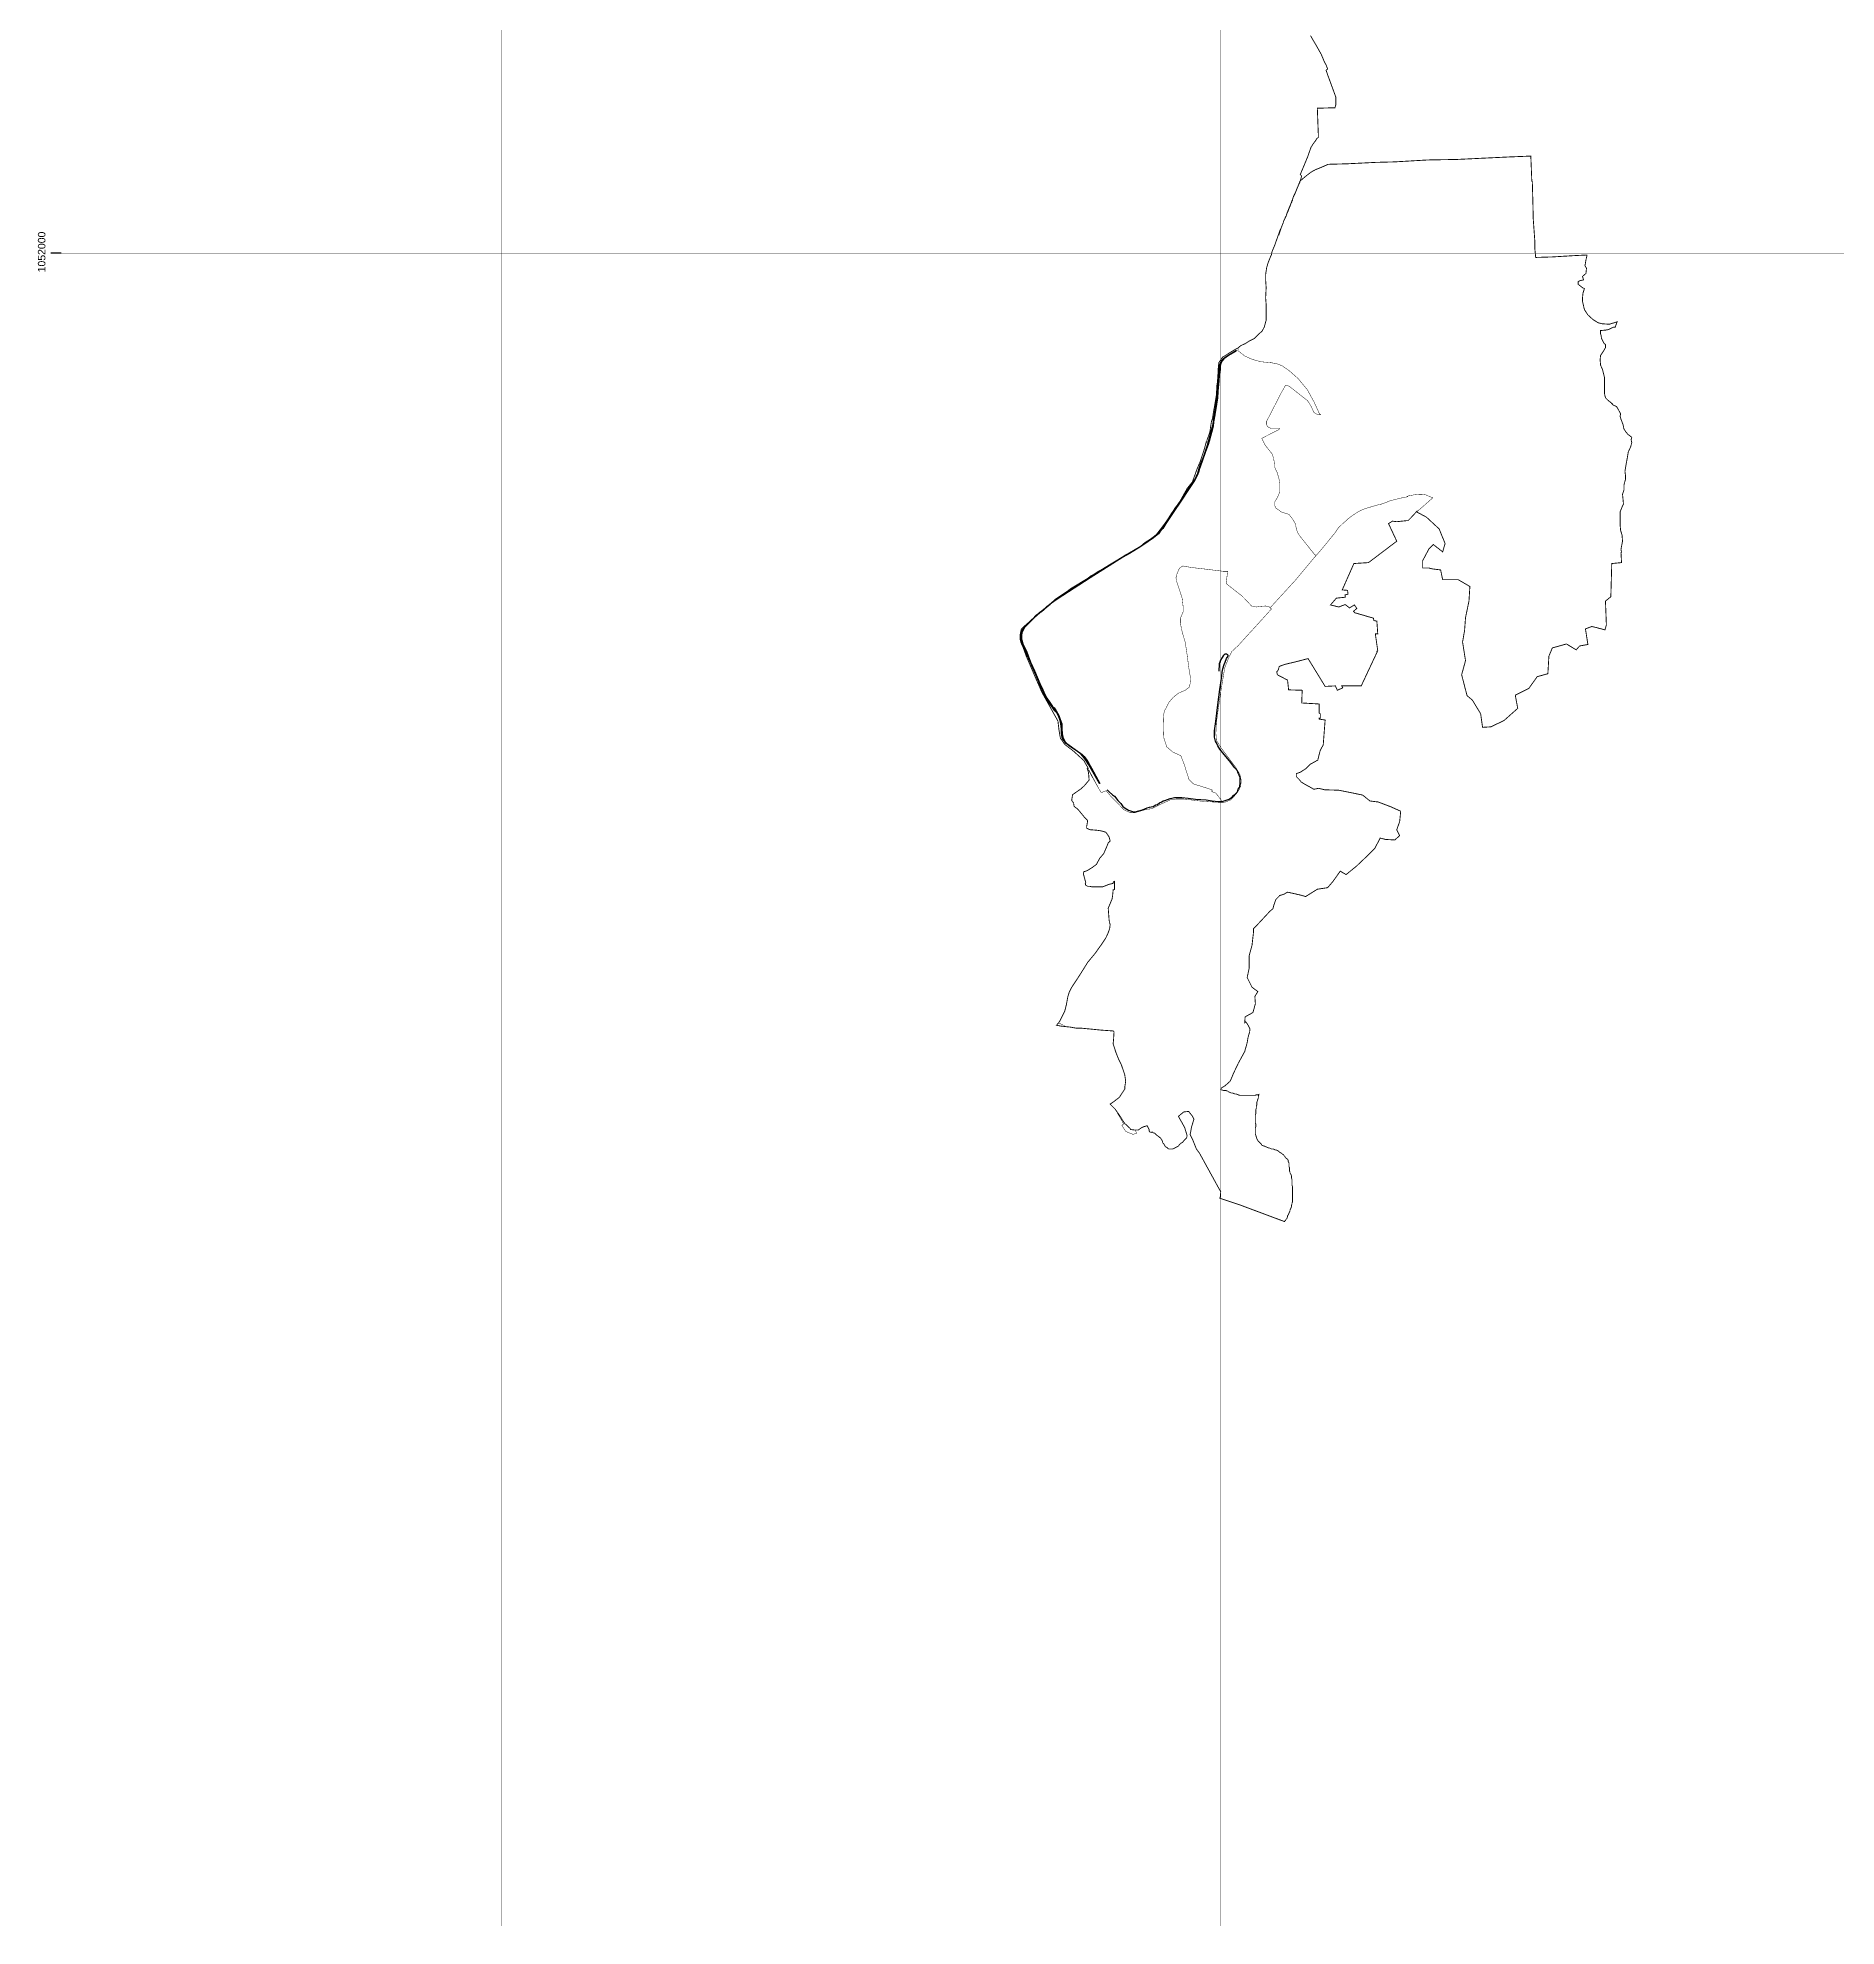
# Model space of a CAD drawing. Header units: millimetres. Extents: x -3588 to 75209, y -3737 to 38254.
# Drawn here: x 20478 to 25477, y 12020 to 17269 of the extents above; entities that cross this region are included whole.
import ezdxf

# ---------------------------------------------------------------- set-up
doc = ezdxf.new("R2010")
doc.units = ezdxf.units.MM
for name, color, linetype in [('H', 250, 'Continuous'), ('P', 253, 'Continuous'), ('T', 7, 'Continuous')]:
    doc.layers.add(name, color=color, linetype=linetype)

msp = doc.modelspace()

# ---------------------------------------------------------------- hatches: boundary and pattern name
at = {"layer": 'H', "linetype": 'Continuous'}
msp.add_hatch(color=256, dxfattribs=at).paths.add_polyline_path([(23267.651, 15673.095), (23263.698, 15670.278), (23248.734, 15656.723), (23232.651, 15642.047), (23223.049, 15632.445), (23220.232, 15628.492), (23214.871, 15618.906), (23213.446, 15614.953), (23212.326, 15608.167), (23212.326, 15603.942), (23212.326, 15598.581), (23213.446, 15594.628), (23216.279, 15583.618), (23227.001, 15560.748), (23238.012, 15533.654), (23248.734, 15509.088), (23263.698, 15473.8), (23271.892, 15456.308), (23278.661, 15441.345), (23282.614, 15433.151), (23289.384, 15423.837), (23298.986, 15410.298), (23302.939, 15406.057), (23308.3, 15398.151), (23316.494, 15384.596), (23319.311, 15376.418), (23321.855, 15369.648), (23324.672, 15361.454), (23324.672, 15349.323), (23326.08, 15334.36), (23327.505, 15324.758), (23330.033, 15317.988), (23334.274, 15311.203), (23338.227, 15307.25), (23368.154, 15285.517), (23381.693, 15276.202), (23387.055, 15270.553), (23393.84, 15261.239), (23399.201, 15251.637), (23407.379, 15238.098), (23430.249, 15196.04), (23429.128, 15196.04), (23399.201, 15247.7), (23391.007, 15261.239), (23382.83, 15271.961), (23376.044, 15278.747), (23362.505, 15288.349), (23348.95, 15297.663), (23336.819, 15307.25), (23332.866, 15311.203), (23328.625, 15316.852), (23326.08, 15323.621), (23324.672, 15330.407), (23323.264, 15337.177), (23323.264, 15346.491), (23321.855, 15362.863), (23319.311, 15373.585), (23316.494, 15381.779), (23311.133, 15391.381), (23305.756, 15398.151), (23297.578, 15408.873), (23290.808, 15417.067), (23287.976, 15422.428), (23285.431, 15426.381), (23281.206, 15432.031), (23277.253, 15438.8), (23273.3, 15449.523), (23263.698, 15471.272), (23252.975, 15495.533), (23241.965, 15521.235), (23238.012, 15532.246), (23228.41, 15552.571), (23219.096, 15572.895), (23216.279, 15582.209), (23212.326, 15591.796), (23210.918, 15598.581), (23210.918, 15603.942), (23210.918, 15609.304), (23212.326, 15617.482), (23216.279, 15625.676), (23219.096, 15629.628), (23223.049, 15635.278), (23239.42, 15649.953), (23247.326, 15656.723), (23263.698, 15671.686), (23265.106, 15673.095), (23292.217, 15694.844), (23307.18, 15708.383), (23315.07, 15713.744), (23339.636, 15730.116), (23348.95, 15736.901), (23397.793, 15766.54), (23404.563, 15771.901), (23424.887, 15782.912), (23439.851, 15793.634), (23496.872, 15827.514), (23544.291, 15856.017), (23556.438, 15865.619), (23571.401, 15874.933), (23590.302, 15889.897), (23603.857, 15904.86), (23613.171, 15919.824), (23630.951, 15946.918), (23660.59, 15990.112), (23674.145, 16010.437), (23693.35, 16038.939), (23698.711, 16049.678), (23701.239, 16055.311), (23704.072, 16064.625), (23709.433, 16081.013), (23719.036, 16105.275), (23729.758, 16136.61), (23735.119, 16156.935), (23739.36, 16171.626), (23744.722, 16194.768), (23746.13, 16204.37), (23747.538, 16213.684), (23748.674, 16221.862), (23750.083, 16228.647), (23754.324, 16257.15), (23755.444, 16272.113), (23758.277, 16291.03), (23759.685, 16300.344), (23761.093, 16322.077), (23762.214, 16343.81), (23762.214, 16353.412), (23763.638, 16361.318), (23766.455, 16366.967), (23770.407, 16373.737), (23775.769, 16379.098), (23805.696, 16398.015), (23808.512, 16399.423), (23809.649, 16399.423), (23808.512, 16398.015), (23807.104, 16396.606), (23788.188, 16385.884), (23774.648, 16376.282), (23768.999, 16369.496), (23766.455, 16362.727), (23765.046, 16360.182), (23763.638, 16352.004), (23763.638, 16347.763), (23762.214, 16331.679), (23761.093, 16313.899), (23759.685, 16296.391), (23758.277, 16285.669), (23756.852, 16267.873), (23752.899, 16238.234), (23750.083, 16221.862), (23750.083, 16220.454), (23746.13, 16201.537), (23744.722, 16189.406), (23740.769, 16171.626), (23733.999, 16147.349), (23731.166, 16137.746), (23722.988, 16116.285), (23714.795, 16091.736), (23706.889, 16068.866), (23704.072, 16060.688), (23702.664, 16056.447), (23700.119, 16049.678), (23693.35, 16037.531), (23671.601, 16005.076), (23660.59, 15988.704), (23630.951, 15944.101), (23613.171, 15918.415), (23607.81, 15908.813), (23605.265, 15904.86), (23597.087, 15895.258), (23592.846, 15889.897), (23579.291, 15879.174), (23572.522, 15873.525), (23564.616, 15868.164), (23544.291, 15854.609), (23512.956, 15835.692), (23494.055, 15824.97), (23438.442, 15789.682), (23403.154, 15767.949), (23311.133, 15708.383), (23296.169, 15697.372), (23290.808, 15693.419), (23267.651, 15673.095), (23267.651, 15673.095)])

# ---------------------------------------------------------------- linework, layer by layer
at = {"layer": 'P'}
for points, const_width in [([(21766.167, 12020.295), (21766.167, 21346.523)], 1.2), ([(23766.167, 12020.295), (23766.167, 21346.523)], 1.2), ([(24015.712, 17274.794), (24025.027, 17258.422), (24029.268, 17251.653), (24045.351, 17223.134), (24054.954, 17200.281), (24058.906, 17193.495), (24063.147, 17182.485), (24058.906, 17178.548), (24063.147, 17166.401), (24086.001, 17104.018), (24086.001, 17082.285), (24083.472, 17074.38), (24034.629, 17072.971), (24037.445, 16998.442), (24037.445, 16991.672), (24033.22, 16988.84), (24029.268, 16982.07), (24023.906, 16975.301), (24017.121, 16964.562), (24007.535, 16937.468), (23987.21, 16888.625), (23991.163, 16884.672), (23987.21, 16871.132), (23985.785, 16869.724), (23985.785, 16868.3), (23981.849, 16858.714), (23980.424, 16854.761), (23979.016, 16851.928), (23973.655, 16838.389), (23969.414, 16830.483), (23966.885, 16823.697), (23965.461, 16818.064), (23964.052, 16815.52), (23961.524, 16808.75), (23958.691, 16800.556), (23955.875, 16793.787), (23953.33, 16787.001), (23950.513, 16781.64), (23947.969, 16773.462), (23946.56, 16772.053), (23945.136, 16768.101), (23941.199, 16759.907), (23939.775, 16754.545), (23934.414, 16740.99), (23931.597, 16735.629), (23926.236, 16720.666), (23916.633, 16693.571), (23908.44, 16673.247), (23907.319, 16666.477), (23903.078, 16656.875), (23897.717, 16643.32), (23893.764, 16629.78), (23890.947, 16610.864), (23890.947, 16595.901), (23892.356, 16574.168), (23890.947, 16545.937), (23892.356, 16528.157), (23892.356, 16499.638), (23892.356, 16483.555), (23886.995, 16464.638), (23881.345, 16453.628), (23870.623, 16444.313), (23859.9, 16433.303), (23846.345, 16426.533), (23833.926, 16418.339), (23832.79, 16418.339), (23821.779, 16412.978), (23813.602, 16406.209), (23805.696, 16402.256), (23792.141, 16394.062), (23779.722, 16385.884), (23771.816, 16381.931), (23766.167, 16373.737), (23760.805, 16365.559), (23759.397, 16353.412), (23758.277, 16331.679), (23756.852, 16311.355), (23755.444, 16303.161), (23754.036, 16276.066), (23751.491, 16259.983), (23745.842, 16227.511), (23743.313, 16211.139), (23740.481, 16202.961), (23737.952, 16187.998), (23736.528, 16175.851), (23733.711, 16166.537), (23728.35, 16151.574), (23726.941, 16144.804), (23725.517, 16144.804), (23724.397, 16139.443), (23720.156, 16124.479), (23714.795, 16108.107), (23709.433, 16092.008), (23699.831, 16068.866), (23693.062, 16049.95), (23687.7, 16034.986), (23672.737, 16016.086), (23653.82, 15982.206), (23641.69, 15963.29), (23640.265, 15964.426), (23633.496, 15952.279), (23622.773, 15936.196), (23610.354, 15918.415), (23598.208, 15902.316), (23587.485, 15888.761), (23568.569, 15870.98), (23544.019, 15856.017), (23522.27, 15842.478), (23499.417, 15830.331), (23489.814, 15823.561), (23438.442, 15792.514), (23423.479, 15784.32), (23401.746, 15769.357), (23385.646, 15758.634), (23342.18, 15730.116), (23327.217, 15720.53), (23315.07, 15712.624), (23300.122, 15701.613), (23284.023, 15689.466), (23269.059, 15674.519), (23243.373, 15654.194)], 2.417), ([(23208.085, 15606.759), (23209.509, 15614.953), (23212.038, 15625.676), (23218.824, 15632.445), (23228.41, 15639.231), (23243.373, 15654.194), (23254.096, 15665.189), (23269.059, 15674.519), (23284.023, 15689.466), (23300.122, 15701.613), (23315.07, 15712.624), (23327.217, 15720.53), (23342.18, 15730.116), (23385.646, 15758.634), (23401.746, 15769.357), (23423.479, 15784.32), (23438.442, 15792.514), (23489.814, 15823.561), (23499.417, 15830.331), (23522.27, 15842.478), (23544.019, 15856.017), (23568.569, 15870.98), (23587.485, 15888.761), (23598.208, 15902.316), (23610.354, 15918.415), (23622.773, 15936.196), (23633.496, 15952.279), (23640.265, 15964.426), (23641.69, 15963.29), (23653.82, 15982.206), (23672.737, 16016.086), (23687.7, 16034.986), (23693.062, 16049.95), (23699.831, 16068.866), (23709.433, 16092.008), (23714.795, 16108.107), (23720.156, 16124.479), (23724.397, 16139.443), (23725.517, 16144.804), (23726.941, 16144.804), (23728.35, 16151.574), (23733.711, 16166.537), (23736.528, 16175.851), (23737.952, 16187.998), (23740.481, 16202.961), (23743.313, 16211.139), (23745.842, 16227.511), (23751.491, 16259.983), (23754.036, 16276.066), (23755.444, 16303.161), (23756.852, 16311.355), (23758.277, 16331.679), (23759.397, 16353.412), (23760.805, 16365.559), (23766.167, 16373.737), (23771.816, 16381.931), (23779.722, 16385.884), (23792.141, 16394.062), (23805.696, 16402.256), (23813.602, 16406.209), (23821.779, 16412.978), (23832.79, 16418.339), (23833.926, 16418.339), (23846.345, 16426.533), (23859.9, 16433.303), (23870.623, 16444.313), (23881.345, 16453.628), (23886.995, 16464.638), (23892.356, 16483.555), (23892.356, 16499.638), (23892.356, 16528.157), (23890.947, 16545.937), (23892.356, 16574.168), (23890.947, 16595.901), (23890.947, 16610.864), (23893.764, 16629.78), (23897.717, 16643.32), (23903.078, 16656.875), (23907.319, 16666.477), (23908.44, 16673.247), (23916.633, 16693.571), (23926.236, 16720.666), (23927.644, 16720.666), (23930.189, 16728.859), (23934.414, 16740.99), (23939.775, 16754.545), (23941.199, 16759.907), (23945.136, 16768.101), (23947.969, 16773.462), (23950.513, 16781.64), (23955.875, 16795.195), (23961.524, 16808.75), (23964.052, 16812.703), (23964.052, 16815.52), (23965.461, 16816.928), (23965.461, 16818.064), (23966.885, 16823.697), (23972.246, 16834.436), (23973.655, 16838.389), (23976.199, 16845.158), (23979.016, 16851.928), (23980.424, 16854.761), (23981.849, 16858.714), (23985.785, 16866.891), (23985.785, 16868.3), (23985.785, 16869.724), (23987.21, 16871.132), (24003.294, 16884.672), (24017.121, 16895.41), (24029.268, 16902.18), (24049.592, 16910.374), (24064.556, 16917.143), (24117.336, 16918.551), (24197.227, 16922.504), (24250.007, 16923.913), (24342.316, 16929.274), (24344.861, 16929.274), (24423.615, 16930.698), (24564.48, 16937.468), (24627.998, 16940.012), (24630.815, 16869.724), (24632.239, 16869.724), (24632.239, 16866.891), (24633.648, 16815.52), (24634.768, 16765.268), (24639.009, 16705.702), (24639.009, 16683.969), (24641.554, 16658.283), (24687.836, 16659.691), (24754.188, 16663.644), (24783.827, 16665.053), (24783.827, 16662.236), (24781.282, 16651.514), (24778.449, 16635.142), (24782.69, 16628.356), (24781.282, 16613.681), (24771.68, 16605.503), (24774.512, 16595.901), (24763.502, 16593.356), (24759.549, 16590.539), (24759.549, 16583.754), (24771.68, 16574.168), (24777.041, 16571.623), (24773.088, 16559.476), (24771.68, 16545.937), (24771.68, 16536.335), (24777.041, 16513.193), (24786.643, 16498.502), (24801.607, 16484.963), (24815.162, 16476.769), (24825.884, 16473.952), (24846.209, 16472.544), (24867.942, 16479.314), (24862.581, 16464.638), (24858.34, 16464.638), (24843.664, 16457.853), (24836.895, 16456.444), (24821.931, 16455.036), (24821.931, 16451.083), (24821.931, 16445.434), (24823.34, 16441.481), (24824.476, 16433.303), (24831.246, 16419.748), (24835.487, 16415.795), (24835.487, 16407.617), (24830.109, 16398.015), (24821.931, 16385.884), (24820.523, 16373.737), (24821.931, 16358.774), (24827.293, 16346.643), (24832.654, 16324.91), (24832.654, 16303.161), (24832.654, 16280.307), (24835.487, 16268.161), (24842.256, 16261.391), (24854.387, 16251.789), (24852.979, 16251.789), (24857.22, 16247.836), (24866.534, 16243.611), (24871.895, 16234.281), (24877.544, 16223.286), (24876.136, 16216.501), (24878.665, 16208.323), (24884.314, 16193.631), (24886.859, 16181.212), (24892.22, 16173.307), (24897.869, 16166.537), (24908.592, 16158.359), (24907.183, 16152.982), (24907.183, 16150.165), (24908.592, 16143.396), (24905.775, 16132.657), (24898.989, 16117.71), (24896.461, 16102.746), (24892.22, 16079.589), (24889.675, 16063.505), (24891.083, 16052.495), (24891.083, 16041.772), (24886.859, 16025.4), (24886.859, 16011.845), (24882.906, 15999.714), (24884.314, 15986.159), (24885.45, 15972.604), (24881.497, 15964.426), (24876.136, 15950.871), (24876.136, 15936.196), (24876.136, 15915.871), (24877.544, 15899.499), (24881.497, 15887.352), (24882.906, 15869.572), (24880.073, 15854.897), (24878.665, 15846.703), (24880.073, 15838.525), (24878.665, 15838.525), (24880.073, 15810.006), (24852.979, 15807.462), (24850.434, 15715.168), (24835.487, 15703.021), (24838.015, 15636.686), (24834.062, 15623.131), (24808.376, 15629.916), (24797.366, 15632.445), (24779.874, 15625.676), (24786.643, 15582.481), (24763.502, 15578.257), (24754.188, 15567.518), (24727.077, 15583.89), (24687.836, 15572.895), (24678.25, 15550.026), (24675.417, 15501.183), (24645.779, 15493.005), (24622.637, 15460.533), (24584.804, 15441.617), (24591.59, 15404.92), (24553.469, 15371.056), (24517.061, 15353.548), (24493.903, 15352.14), (24488.542, 15389.973), (24465.401, 15428.078), (24450.725, 15440.208), (24435.762, 15498.366), (24446.484, 15537.607), (24438.306, 15589.267), (24443.94, 15621.723), (24446.484, 15657.011), (24456.087, 15703.021), (24458.631, 15743.671), (24426.16, 15762.587), (24382.966, 15762.587), (24377.332, 15789.682), (24354.463, 15792.514), (24344.861, 15795.043), (24327.369, 15795.043), (24327.369, 15815.368), (24344.861, 15848.111), (24357.008, 15860.258), (24382.966, 15839.933), (24389.751, 15862.803), (24373.379, 15903.452), (24338.091, 15936.196), (24310.981, 15950.871), (24310.981, 15952.279), (24293.489, 15933.363), (24286.719, 15926.593), (24282.478, 15926.593), (24255.384, 15923.777), (24243.237, 15925.185), (24232.515, 15918.415), (24255.384, 15869.572), (24176.902, 15810.006), (24136.252, 15807.462), (24103.797, 15734.069), (24118.744, 15732.948), (24119.881, 15721.938), (24111.975, 15720.53), (24111.975, 15713.744), (24087.409, 15711.215), (24071.325, 15692.299), (24094.195, 15686.65), (24111.975, 15693.419), (24124.122, 15684.105), (24137.661, 15692.299), (24144.446, 15682.697), (24134.844, 15674.519), (24139.069, 15670.566), (24190.457, 15655.602), (24191.865, 15648.817), (24200.043, 15647.409), (24202.588, 15612.12), (24195.818, 15612.12), (24202.588, 15564.701), (24200.043, 15563.565), (24201.179, 15562.157), (24156.577, 15467.319), (24121.289, 15467.319), (24102.373, 15467.319), (24105.205, 15461.942), (24090.242, 15455.172), (24084.88, 15467.319), (24056.362, 15465.894), (24008.943, 15543.24), (23972.246, 15533.654), (23954.738, 15529.701), (23943.728, 15526.869), (23928.764, 15521.507), (23926.236, 15511.921), (23921.995, 15506.544), (23923.403, 15498.366), (23951.922, 15483.403), (23954.738, 15456.308), (23992.571, 15455.172), (23991.163, 15419.884), (24039.99, 15417.067), (24039.99, 15391.381), (24042.823, 15389.973), (24042.823, 15377.826), (24039.99, 15377.826), (24039.99, 15375.009), (24056.362, 15372.465), (24051.001, 15303.297), (24042.823, 15288.349), (24038.582, 15272.25), (24036.037, 15261.239), (24023.906, 15254.469), (24014.304, 15249.108), (24002.173, 15236.961), (23987.21, 15227.375), (23976.199, 15223.422), (23976.199, 15215.228), (23984.377, 15207.05), (23989.738, 15200.265), (24000.749, 15193.495), (24015.712, 15185.301), (24025.027, 15179.94), (24038.582, 15182.773), (24054.954, 15178.532), (24094.195, 15177.396), (24128.058, 15170.626), (24160.53, 15163.856), (24180.855, 15147.485), (24203.996, 15144.652), (24239.284, 15131.113), (24266.395, 15118.966), (24263.562, 15090.463), (24255.384, 15067.594), (24263.562, 15051.222), (24250.007, 15039.075), (24224.321, 15040.5), (24209.357, 15044.453), (24194.41, 15015.934), (24170.132, 14991.656), (24143.022, 14965.97), (24114.519, 14942.829), (24098.42, 14952.415), (24078.095, 14923.913), (24063.147, 14906.405), (24034.629, 14902.18), (24002.173, 14881.855), (23987.21, 14886.08), (23951.922, 14893.986), (23942.319, 14888.625), (23938.366, 14887.216), (23930.189, 14884.672), (23919.45, 14873.661), (23914.089, 14858.986), (23911.272, 14847.975), (23903.078, 14841.206), (23869.214, 14804.781), (23857.068, 14792.362), (23857.068, 14781.64), (23853.115, 14746.352), (23844.937, 14716.713), (23844.937, 14681.424), (23839.576, 14656.859), (23853.115, 14629.764), (23869.214, 14617.634), (23861.021, 14604.079), (23862.429, 14583.754), (23855.659, 14559.476), (23833.926, 14547.329), (23832.79, 14530.958), (23835.335, 14533.79), (23839.576, 14528.429), (23843.512, 14521.643), (23847.465, 14513.465), (23846.345, 14505.272), (23842.104, 14490.308), (23840.696, 14482.13), (23839.576, 14475.361), (23832.79, 14451.083), (23823.188, 14433.575), (23815.01, 14418.611), (23801.455, 14390.109), (23794.685, 14373.737), (23792.141, 14368.36), (23778.601, 14356.229), (23767.591, 14349.459), (23766.167, 14346.627), (23766.167, 14345.507), (23767.591, 14344.082), (23770.407, 14344.082), (23774.36, 14342.674), (23777.177, 14342.674), (23781.13, 14342.674), (23783.963, 14341.266), (23785.371, 14341.266), (23787.916, 14338.721), (23792.141, 14337.313), (23794.685, 14335.904), (23798.926, 14335.904), (23801.455, 14334.496), (23805.696, 14333.088), (23808.24, 14333.088), (23812.465, 14331.951), (23815.01, 14330.543), (23819.251, 14329.135), (23821.779, 14329.135), (23824.612, 14329.135), (23827.141, 14329.135), (23831.382, 14329.135), (23835.335, 14329.135), (23838.151, 14329.135), (23842.104, 14329.135), (23843.512, 14329.135), (23846.345, 14329.135), (23850.298, 14329.135), (23853.115, 14329.135), (23857.068, 14329.135), (23859.9, 14329.135), (23862.429, 14329.135), (23863.837, 14330.543), (23866.67, 14330.543), (23869.214, 14330.543), (23872.031, 14331.951), (23872.031, 14330.543), (23870.623, 14326.302), (23870.623, 14322.349), (23869.214, 14318.396), (23867.79, 14314.171), (23866.67, 14310.218), (23866.67, 14307.386), (23866.67, 14303.433), (23865.261, 14299.208), (23865.261, 14293.847), (23863.837, 14289.894), (23863.837, 14287.061), (23863.837, 14284.532), (23863.837, 14278.883), (23862.429, 14274.93), (23862.429, 14272.113), (23862.429, 14269.569), (23862.429, 14262.783), (23862.429, 14259.967), (23862.429, 14256.014), (23862.429, 14254.605), (23862.429, 14251.789), (23863.837, 14249.244), (23863.837, 14245.003), (23863.837, 14242.459), (23862.429, 14238.234), (23862.429, 14235.689), (23862.429, 14232.872), (23862.429, 14230.328), (23862.429, 14226.087), (23862.429, 14224.678), (23862.429, 14220.726), (23863.837, 14217.909), (23865.261, 14212.548), (23866.67, 14208.595), (23867.79, 14205.762), (23870.623, 14201.809), (23877.392, 14195.04), (23878.801, 14193.631), (23880.225, 14190.815), (23882.754, 14189.678), (23885.586, 14188.27), (23888.115, 14188.27), (23889.539, 14186.862), (23893.764, 14185.437), (23896.309, 14184.029), (23899.125, 14182.909), (23901.67, 14182.909), (23904.487, 14181.484), (23907.319, 14180.076), (23909.864, 14180.076), (23912.681, 14180.076), (23915.225, 14178.668), (23918.042, 14177.259), (23920.874, 14177.259), (23923.403, 14176.123), (23927.644, 14173.307), (23930.189, 14170.49), (23933.005, 14169.354), (23935.55, 14167.945), (23936.958, 14166.537), (23938.366, 14165.113), (23941.199, 14163.704), (23942.319, 14161.16), (23945.136, 14158.343), (23946.56, 14155.799), (23951.922, 14151.574), (23953.33, 14149.029), (23953.33, 14146.212), (23954.738, 14143.38), (23955.875, 14140.835), (23955.875, 14136.61), (23955.875, 14134.065), (23955.875, 14131.249), (23957.283, 14128.704), (23957.283, 14125.888), (23957.283, 14123.055), (23957.283, 14121.935), (23957.283, 14119.102), (23958.691, 14116.285), (23958.691, 14113.741), (23960.1, 14110.924), (23961.524, 14108.38), (23962.644, 14105.563), (23962.644, 14102.73), (23962.644, 14100.186), (23964.052, 14095.961), (23964.052, 14092.008), (23964.052, 14088.055), (23964.052, 14083.814), (23964.052, 14079.861), (23965.461, 14075.636), (23965.461, 14073.091), (23965.461, 14070.275), (23965.461, 14067.73), (23965.461, 14064.913), (23965.461, 14060.961), (23965.461, 14056.72), (23965.461, 14054.175), (23965.461, 14051.358), (23965.461, 14049.95), (23965.461, 14047.405), (23965.461, 14044.589), (23965.461, 14041.756), (23965.461, 14039.211), (23965.461, 14033.85), (23965.461, 14032.442), (23964.052, 14029.625), (23964.052, 14027.081), (23962.644, 14022.84), (23962.644, 14020.311), (23961.524, 14016.07), (23960.1, 14013.525), (23958.691, 14010.709), (23958.691, 14007.892), (23957.283, 14005.348), (23955.875, 14002.515), (23954.738, 13998.562), (23951.922, 13994.337), (23951.922, 13993.201), (23950.513, 13987.567), (23947.969, 13985.023), (23946.56, 13982.19), (23943.728, 13979.662), (23943.728, 13978.237), (23820.371, 14024.264), (23763.638, 14043.164), (23765.046, 14048.542), (23766.167, 14060.961), (23706.617, 14169.354), (23698.423, 14180.076), (23697.303, 14182.909), (23687.7, 14207.186), (23680.915, 14220.726), (23682.339, 14226.087), (23684.868, 14241.05), (23691.653, 14262.783), (23687.7, 14270.977), (23676.978, 14284.532), (23663.423, 14283.108), (23648.459, 14270.977), (23665.967, 14239.642), (23672.737, 14216.773), (23671.329, 14211.139), (23668.784, 14208.595), (23664.543, 14204.354), (23660.59, 14198.993), (23653.82, 14195.04), (23648.459, 14188.27), (23640.265, 14184.029), (23636.328, 14181.484), (23632.087, 14180.076), (23628.134, 14180.076), (23621.365, 14180.076), (23617.124, 14184.029), (23611.763, 14186.862), (23609.218, 14192.223), (23604.993, 14197.584), (23603.569, 14203.234), (23601.04, 14207.186), (23598.208, 14211.139), (23595.679, 14212.548), (23592.846, 14215.364), (23588.893, 14217.909), (23584.668, 14222.134), (23582.124, 14224.678), (23579.291, 14224.678), (23575.354, 14227.511), (23572.522, 14226.087), (23569.705, 14227.511), (23568.569, 14227.511), (23567.16, 14230.328), (23567.16, 14234.281), (23561.799, 14245.003), (23549.38, 14241.05), (23542.595, 14237.097), (23537.233, 14232.872), (23531.872, 14232.872), (23526.511, 14232.872), (23515.5, 14234.281), (23514.38, 14237.097), (23508.731, 14242.459), (23503.37, 14247.836), (23499.417, 14250.653), (23497.992, 14253.197), (23494.055, 14258.558), (23488.406, 14268.161), (23483.045, 14276.338), (23479.092, 14281.7), (23472.306, 14291.302), (23466.945, 14296.663), (23458.767, 14304.857), (23466.945, 14310.218), (23473.731, 14315.58), (23484.453, 14323.757), (23494.055, 14338.721), (23499.417, 14346.627), (23499.417, 14352.276), (23501.945, 14368.36), (23499.417, 14386.156), (23494.055, 14402.24), (23489.814, 14414.386), (23483.045, 14427.926), (23479.092, 14437.528), (23474.851, 14448.25), (23466.945, 14472.816), (23468.081, 14480.994), (23469.49, 14505.272), (23468.081, 14508.104), (23433.081, 14510.633), (23404.563, 14513.465), (23377.468, 14516.01), (23363.913, 14516.01), (23348.95, 14518.827), (23321.855, 14521.643), (23309.709, 14524.188), (23317.903, 14533.79), (23324.672, 14547.329), (23332.578, 14563.429), (23336.819, 14579.801), (23340.772, 14601.534), (23344.997, 14616.209), (23352.903, 14631.173), (23366.458, 14651.498), (23376.044, 14666.461), (23382.83, 14677.183), (23396.369, 14698.933), (23416.693, 14723.482), (23433.081, 14746.352), (23446.62, 14766.676), (23451.982, 14777.687), (23457.343, 14792.362), (23458.767, 14803.373), (23455.935, 14815.504), (23453.406, 14849.383), (23464.128, 14875.069), (23465.537, 14883.263), (23466.945, 14898.227), (23466.945, 14900.755), (23469.49, 14900.755), (23470.898, 14902.18), (23470.898, 14904.996), (23470.898, 14922.504), (23470.898, 14923.913), (23468.081, 14922.504), (23468.081, 14923.913), (23468.081, 14922.504), (23466.945, 14919.96), (23466.945, 14918.551), (23455.935, 14915.719), (23451.982, 14914.31), (23438.442, 14908.949), (23435.61, 14908.949), (23431.657, 14908.949), (23424.887, 14908.949), (23419.526, 14908.949), (23416.693, 14908.949), (23412.757, 14908.949), (23407.107, 14908.949), (23401.746, 14910.358), (23396.369, 14910.358), (23393.552, 14911.766), (23391.007, 14913.174), (23389.599, 14917.127), (23391.007, 14919.96), (23389.599, 14925.321), (23388.191, 14930.682), (23385.646, 14940.285), (23384.238, 14944.237), (23385.646, 14951.007), (23391.007, 14952.415), (23394.96, 14953.824), (23409.924, 14963.154), (23420.646, 14971.332), (23430.249, 14988.84), (23440.971, 15001.259), (23449.165, 15020.175), (23453.406, 15030.898), (23458.767, 15036.259), (23455.935, 15047.269), (23450.573, 15055.447), (23446.62, 15060.824), (23431.657, 15064.777), (23420.646, 15066.186), (23403.154, 15067.594), (23393.552, 15071.547), (23393.552, 15076.908), (23396.369, 15093.28), (23386.782, 15102.882), (23369.274, 15124.327), (23358.552, 15132.521), (23357.144, 15142.123), (23351.782, 15148.893), (23354.311, 15164.977), (23376.044, 15179.94), (23386.782, 15189.542), (23400.322, 15205.626), (23399.201, 15220.59), (23397.793, 15230.192), (23396.369, 15232.736), (23394.96, 15236.961), (23397.793, 15238.37), (23385.646, 15259.831), (23357.144, 15285.805), (23332.578, 15304.721), (23320.447, 15322.213), (23316.494, 15345.37), (23313.662, 15369.648), (23269.059, 15449.523), (23251.279, 15490.172), (23225.593, 15550.026), (23216.279, 15575.712), (23210.63, 15587.843), (23208.085, 15598.581), (23208.085, 15606.759)], 2.417), ([(20542.731, 16670.43), (35743.361, 16670.43)], 1.2), ([(23928.764, 15955.112), (23934.414, 15950.871), (23955.875, 15944.101), (23964.052, 15933.363), (23969.414, 15925.185), (23975.063, 15915.871), (23975.063, 15910.222), (23977.608, 15899.499), (23981.849, 15889.897), (23989.738, 15879.174), (24026.435, 15833.164), (24030.676, 15830.331), (24029.268, 15827.786), (23975.063, 15762.587), (23903.078, 15684.105), (23901.67, 15686.65), (23890.947, 15689.466), (23873.439, 15688.058), (23865.261, 15686.65), (23851.706, 15689.466), (23835.335, 15706.974), (23826.02, 15716.577), (23781.13, 15751.865), (23785.371, 15785.729), (23774.36, 15785.729), (23718.748, 15792.514), (23684.868, 15796.467), (23660.59, 15800.692), (23651.004, 15793.923), (23644.218, 15777.551), (23641.69, 15767.949), (23644.218, 15755.818), (23652.412, 15731.54), (23659.182, 15709.791), (23662.014, 15684.105), (23662.014, 15674.519), (23653.82, 15654.194), (23653.82, 15642.047), (23656.653, 15628.492), (23659.182, 15616.361), (23667.376, 15589.267), (23671.329, 15563.565), (23678.098, 15513.329), (23682.339, 15487.643), (23680.915, 15472.68), (23678.098, 15463.078), (23667.376, 15455.172), (23648.459, 15446.994), (23633.496, 15434.847), (23622.773, 15422.428), (23609.218, 15396.742), (23606.401, 15379.234), (23607.81, 15323.621), (23616.004, 15297.935), (23633.496, 15282.972), (23655.229, 15273.386), (23664.543, 15249.108), (23678.098, 15207.05), (23683.747, 15201.673), (23690.517, 15194.904), (23741.889, 15178.532), (23741.889, 15173.171), (23752.627, 15169.218), (23770.407, 15146.076), (23771.816, 15143.532), (23763.638, 15143.532), (23720.156, 15146.076), (23663.423, 15152.846), (23641.69, 15152.846), (23625.318, 15150.301), (23601.04, 15139.291), (23573.93, 15125.752), (23560.391, 15124.327), (23527.919, 15115.013), (23514.38, 15115.013), (23496.584, 15123.207), (23481.62, 15139.291), (23461.296, 15159.615), (23447.757, 15175.987), (23434.201, 15170.626), (23427.432, 15181.348), (23385.646, 15259.831), (23357.144, 15285.805), (23332.578, 15304.721), (23320.447, 15322.213), (23316.494, 15345.37), (23313.662, 15369.648), (23269.059, 15449.523), (23251.279, 15490.172), (23225.593, 15550.026), (23216.279, 15575.712), (23210.63, 15587.843), (23208.085, 15598.581), (23209.509, 15614.953), (23212.038, 15625.676), (23218.824, 15632.445), (23228.41, 15639.231), (23243.373, 15654.194), (23254.096, 15665.189), (23269.059, 15674.519), (23284.023, 15689.466), (23300.122, 15701.613), (23315.07, 15712.624), (23327.217, 15720.53), (23342.18, 15730.116), (23385.646, 15758.634), (23401.746, 15769.357), (23423.479, 15784.32), (23438.442, 15792.514), (23489.814, 15823.561), (23499.417, 15830.331), (23522.27, 15842.478), (23544.019, 15856.017), (23568.569, 15870.98), (23587.485, 15888.761), (23598.208, 15902.316), (23610.354, 15918.415), (23622.773, 15936.196), (23633.496, 15952.279), (23640.265, 15964.426), (23641.69, 15963.29), (23653.82, 15982.206), (23672.737, 16016.086), (23687.7, 16034.986), (23693.062, 16049.95), (23699.831, 16068.866), (23709.433, 16092.008), (23714.795, 16108.107), (23720.156, 16124.479), (23724.397, 16139.443), (23725.517, 16144.804), (23726.941, 16144.804), (23728.35, 16151.574), (23733.711, 16166.537), (23736.528, 16175.851), (23737.952, 16187.998), (23740.481, 16202.961), (23743.313, 16211.139), (23745.842, 16227.511), (23751.491, 16259.983), (23754.036, 16276.066), (23755.444, 16303.161), (23756.852, 16311.355), (23758.277, 16331.679), (23759.397, 16353.412), (23760.805, 16365.559), (23766.167, 16373.737), (23771.816, 16381.931), (23779.722, 16385.884), (23792.141, 16394.062), (23805.696, 16402.256), (23813.602, 16406.209), (23815.01, 16404.784), (23813.602, 16399.423), (23832.79, 16384.46), (23853.115, 16375.145), (23877.392, 16368.376), (23907.319, 16365.559), (23926.236, 16361.606), (23938.366, 16356.229), (23957.283, 16342.69), (23981.849, 16320.957), (24007.535, 16289.622), (24026.435, 16254.605), (24039.99, 16224.694), (24044.231, 16220.742), (24034.629, 16221.862), (24025.027, 16227.511), (24017.121, 16245.019), (24007.535, 16259.983), (23981.849, 16280.307), (23955.875, 16300.632), (23946.56, 16303.161), (23935.55, 16284.26), (23893.764, 16202.961), (23893.764, 16193.631), (23896.309, 16187.998), (23905.911, 16182.637), (23921.995, 16182.637), (23930.189, 16182.637), (23928.764, 16180.092), (23880.225, 16155.526), (23889.539, 16136.61), (23909.864, 16110.924), (23912.681, 16099.914), (23916.633, 16082.421), (23916.633, 16074.228), (23923.403, 16059.264), (23927.644, 16044.589), (23930.189, 16031.034), (23930.189, 16014.662), (23930.189, 16006.484), (23926.236, 15997.17), (23921.995, 15987.567), (23916.633, 15979.39), (23916.633, 15974.012), (23916.633, 15967.243), (23919.45, 15961.882), (23928.764, 15955.112)], 1.2), ([(23315.07, 14530.958), (23317.903, 14533.79), (23324.672, 14547.329), (23332.578, 14563.429), (23336.819, 14579.801), (23340.772, 14601.534), (23344.997, 14616.209), (23352.903, 14631.173), (23366.458, 14651.498), (23376.044, 14666.461), (23382.83, 14677.183), (23396.369, 14698.933), (23416.693, 14723.482), (23433.081, 14746.352), (23446.62, 14766.676), (23451.982, 14777.687), (23457.343, 14792.362), (23458.767, 14803.373), (23455.935, 14815.504), (23453.406, 14849.383), (23464.128, 14875.069), (23465.537, 14883.263), (23466.945, 14898.227), (23466.945, 14900.755), (23469.49, 14900.755), (23470.898, 14902.18), (23470.898, 14904.996), (23470.898, 14923.913), (23468.081, 14922.504), (23466.945, 14918.551), (23451.982, 14914.31), (23438.442, 14908.949), (23435.61, 14908.949), (23431.657, 14908.949), (23424.887, 14908.949), (23419.526, 14908.949), (23416.693, 14908.949), (23412.757, 14908.949), (23407.107, 14908.949), (23401.746, 14910.358), (23396.369, 14910.358), (23393.552, 14911.766), (23391.007, 14913.174), (23389.599, 14917.127), (23391.007, 14919.96), (23389.599, 14925.321), (23388.191, 14930.682), (23385.646, 14940.285), (23384.238, 14944.237), (23385.646, 14951.007), (23391.007, 14952.415), (23394.96, 14953.824), (23409.924, 14963.154), (23420.646, 14971.332), (23430.249, 14988.84), (23440.971, 15001.259), (23449.165, 15020.175), (23453.406, 15030.898), (23458.767, 15036.259), (23455.935, 15047.269), (23450.573, 15055.447), (23446.62, 15060.824), (23431.657, 15064.777), (23420.646, 15066.186), (23403.154, 15067.594), (23393.552, 15071.547), (23393.552, 15076.908), (23396.369, 15093.28), (23386.782, 15102.882), (23369.274, 15124.327), (23358.552, 15132.521), (23357.144, 15142.123), (23351.782, 15148.893), (23354.311, 15164.977), (23376.044, 15179.94), (23386.782, 15189.542), (23400.322, 15205.626), (23399.201, 15220.59), (23397.793, 15230.192), (23396.369, 15231.6), (23397.793, 15232.736), (23399.201, 15232.736), (23405.971, 15219.181), (23413.877, 15205.626), (23427.432, 15181.348), (23434.201, 15170.626), (23447.757, 15175.987), (23461.296, 15159.615), (23481.62, 15139.291), (23496.584, 15123.207), (23514.38, 15115.013), (23527.919, 15115.013), (23560.391, 15124.327), (23573.93, 15125.752), (23601.04, 15139.291), (23625.318, 15150.301), (23641.69, 15152.846), (23663.423, 15152.846), (23720.156, 15146.076), (23763.638, 15143.532), (23771.816, 15143.532), (23779.722, 15144.652), (23793.277, 15150.301), (23801.455, 15158.207), (23811.057, 15169.218), (23816.418, 15177.396), (23821.779, 15189.542), (23823.188, 15204.506), (23819.251, 15221.998), (23806.816, 15242.323), (23785.371, 15270.841), (23765.046, 15297.935), (23754.036, 15316.852), (23752.627, 15335.768), (23754.036, 15364.271), (23758.277, 15395.334), (23766.167, 15450.947), (23771.816, 15484.811), (23777.177, 15517.282), (23787.916, 15544.377), (23797.502, 15563.565), (23815.01, 15579.665), (23838.151, 15605.351), (23869.214, 15639.231), (23894.9, 15667.733), (23907.319, 15681.288), (23903.078, 15684.105), (23975.063, 15762.587), (24029.268, 15827.786), (24030.676, 15830.331), (24030.676, 15828.923), (24048.184, 15849.247), (24084.88, 15894.138), (24092.786, 15906.269), (24103.797, 15916.991), (24113.111, 15925.185), (24119.881, 15931.955), (24143.022, 15948.326), (24155.169, 15955.112), (24168.708, 15960.473), (24182.263, 15964.426), (24201.179, 15970.059), (24212.19, 15972.604), (24217.551, 15974.012), (24237.876, 15982.206), (24264.97, 15988.976), (24285.295, 15992.929), (24283.887, 15994.337), (24289.248, 15995.761), (24302.803, 15998.29), (24316.358, 15999.714), (24325.944, 15999.714), (24336.683, 15998.29), (24344.861, 15994.337), (24355.871, 15990.384), (24310.981, 15950.871), (24310.981, 15952.279), (24293.489, 15933.363), (24286.719, 15926.593), (24282.478, 15926.593), (24255.384, 15923.777), (24243.237, 15925.185), (24232.515, 15918.415), (24255.384, 15869.572), (24176.902, 15810.006), (24136.252, 15807.462), (24103.797, 15734.069), (24118.744, 15732.948), (24119.881, 15721.938), (24111.975, 15720.53), (24111.975, 15713.744), (24087.409, 15711.215), (24071.325, 15692.299), (24094.195, 15686.65), (24111.975, 15693.419), (24124.122, 15684.105), (24137.661, 15692.299), (24144.446, 15682.697), (24134.844, 15674.519), (24139.069, 15670.566), (24190.457, 15655.602), (24191.865, 15648.817), (24200.043, 15647.409), (24202.588, 15612.12), (24195.818, 15612.12), (24202.588, 15564.701), (24200.043, 15563.565), (24201.179, 15562.157), (24156.577, 15467.319), (24121.289, 15467.319), (24102.373, 15467.319), (24105.205, 15461.942), (24090.242, 15455.172), (24084.88, 15467.319), (24056.362, 15465.894), (24008.943, 15543.24), (23972.246, 15533.654), (23954.738, 15529.701), (23943.728, 15526.869), (23928.764, 15521.507), (23926.236, 15511.921), (23921.995, 15506.544), (23923.403, 15498.366), (23951.922, 15483.403), (23954.738, 15456.308), (23992.571, 15455.172), (23991.163, 15419.884), (24039.99, 15417.067), (24039.99, 15391.381), (24042.823, 15389.973), (24042.823, 15377.826), (24039.99, 15377.826), (24039.99, 15375.009), (24056.362, 15372.465), (24051.001, 15303.297), (24042.823, 15288.349), (24038.582, 15272.25), (24036.037, 15261.239), (24023.906, 15254.469), (24014.304, 15249.108), (24002.173, 15236.961), (23987.21, 15227.375), (23976.199, 15223.422), (23976.199, 15215.228), (23984.377, 15207.05), (23989.738, 15200.265), (24000.749, 15193.495), (24015.712, 15185.301), (24025.027, 15179.94), (24038.582, 15182.773), (24054.954, 15178.532), (24094.195, 15177.396), (24128.058, 15170.626), (24160.53, 15163.856), (24180.855, 15147.485), (24203.996, 15144.652), (24239.284, 15131.113), (24266.395, 15118.966), (24263.562, 15090.463), (24255.384, 15067.594), (24263.562, 15051.222), (24250.007, 15039.075), (24224.321, 15040.5), (24209.357, 15044.453), (24194.41, 15015.934), (24170.132, 14991.656), (24143.022, 14965.97), (24114.519, 14942.829), (24098.42, 14952.415), (24078.095, 14923.913), (24063.147, 14906.405), (24034.629, 14902.18), (24002.173, 14881.855), (23987.21, 14886.08), (23951.922, 14893.986), (23942.319, 14888.625), (23938.366, 14887.216), (23930.189, 14884.672), (23919.45, 14873.661), (23914.089, 14858.986), (23911.272, 14847.975), (23903.078, 14841.206), (23869.214, 14804.781), (23857.068, 14792.362), (23857.068, 14781.64), (23853.115, 14746.352), (23844.937, 14716.713), (23844.937, 14681.424), (23839.576, 14656.859), (23853.115, 14629.764), (23869.214, 14617.634), (23861.021, 14604.079), (23862.429, 14583.754), (23855.659, 14559.476), (23833.926, 14547.329), (23832.79, 14530.958), (23835.335, 14533.79), (23839.576, 14528.429), (23843.512, 14521.643), (23847.465, 14513.465), (23846.345, 14505.272), (23842.104, 14490.308), (23840.696, 14482.13), (23839.576, 14475.361), (23832.79, 14451.083), (23823.188, 14433.575), (23815.01, 14418.611), (23801.455, 14390.109), (23794.685, 14373.737), (23792.141, 14368.36), (23778.601, 14356.229), (23767.591, 14349.459), (23766.167, 14346.627), (23766.167, 14345.507), (23767.591, 14344.082), (23770.407, 14344.082), (23774.36, 14342.674), (23777.177, 14342.674), (23781.13, 14342.674), (23783.963, 14341.266), (23785.371, 14341.266), (23787.916, 14338.721), (23792.141, 14337.313), (23794.685, 14335.904), (23798.926, 14335.904), (23801.455, 14334.496), (23805.696, 14333.088), (23808.24, 14333.088), (23812.465, 14331.951), (23815.01, 14330.543), (23819.251, 14329.135), (23821.779, 14329.135), (23824.612, 14329.135), (23827.141, 14329.135), (23831.382, 14329.135), (23835.335, 14329.135), (23838.151, 14329.135), (23842.104, 14329.135), (23843.512, 14329.135), (23846.345, 14329.135), (23850.298, 14329.135), (23853.115, 14329.135), (23857.068, 14329.135), (23859.9, 14329.135), (23862.429, 14329.135), (23863.837, 14330.543), (23866.67, 14330.543), (23869.214, 14330.543), (23872.031, 14331.951), (23872.031, 14330.543), (23870.623, 14326.302), (23870.623, 14322.349), (23869.214, 14318.396), (23867.79, 14314.171), (23866.67, 14310.218), (23866.67, 14307.386), (23866.67, 14303.433), (23865.261, 14299.208), (23865.261, 14293.847), (23863.837, 14289.894), (23863.837, 14287.061), (23863.837, 14284.532), (23863.837, 14278.883), (23862.429, 14274.93), (23862.429, 14272.113), (23862.429, 14269.569), (23862.429, 14262.783), (23862.429, 14259.967), (23862.429, 14256.014), (23862.429, 14254.605), (23862.429, 14251.789), (23863.837, 14249.244), (23863.837, 14245.003), (23863.837, 14242.459), (23862.429, 14238.234), (23862.429, 14235.689), (23862.429, 14232.872), (23862.429, 14230.328), (23862.429, 14226.087), (23862.429, 14224.678), (23862.429, 14220.726), (23863.837, 14217.909), (23865.261, 14212.548), (23866.67, 14208.595), (23867.79, 14205.762), (23870.623, 14201.809), (23877.392, 14195.04), (23878.801, 14193.631), (23880.225, 14190.815), (23882.754, 14189.678), (23885.586, 14188.27), (23888.115, 14188.27), (23889.539, 14186.862), (23893.764, 14185.437), (23896.309, 14184.029), (23899.125, 14182.909), (23901.67, 14182.909), (23904.487, 14181.484), (23907.319, 14180.076), (23909.864, 14180.076), (23912.681, 14180.076), (23915.225, 14178.668), (23918.042, 14177.259), (23920.874, 14177.259), (23923.403, 14176.123), (23927.644, 14173.307), (23930.189, 14170.49), (23933.005, 14169.354), (23935.55, 14167.945), (23936.958, 14166.537), (23938.366, 14165.113), (23941.199, 14163.704), (23942.319, 14161.16), (23945.136, 14158.343), (23946.56, 14155.799), (23951.922, 14151.574), (23953.33, 14149.029), (23953.33, 14146.212), (23954.738, 14143.38), (23955.875, 14140.835), (23955.875, 14136.61), (23955.875, 14134.065), (23955.875, 14131.249), (23957.283, 14128.704), (23957.283, 14125.888), (23957.283, 14123.055), (23957.283, 14121.935), (23957.283, 14119.102), (23958.691, 14116.285), (23958.691, 14113.741), (23960.1, 14110.924), (23961.524, 14108.38), (23962.644, 14105.563), (23962.644, 14102.73), (23962.644, 14100.186), (23964.052, 14095.961), (23964.052, 14092.008), (23964.052, 14088.055), (23964.052, 14083.814), (23964.052, 14079.861), (23965.461, 14075.636), (23965.461, 14073.091), (23965.461, 14070.275), (23965.461, 14067.73), (23965.461, 14064.913), (23965.461, 14060.961), (23965.461, 14056.72), (23965.461, 14054.175), (23965.461, 14051.358), (23965.461, 14049.95), (23965.461, 14047.405), (23965.461, 14044.589), (23965.461, 14041.756), (23965.461, 14039.211), (23965.461, 14033.85), (23965.461, 14032.442), (23964.052, 14029.625), (23964.052, 14027.081), (23962.644, 14022.84), (23962.644, 14020.311), (23961.524, 14016.07), (23960.1, 14013.525), (23958.691, 14010.709), (23958.691, 14007.892), (23957.283, 14005.348), (23955.875, 14002.515), (23954.738, 13998.562), (23951.922, 13994.337), (23951.922, 13993.201), (23950.513, 13987.567), (23947.969, 13985.023), (23946.56, 13982.19), (23943.728, 13979.662), (23943.728, 13978.237), (23820.371, 14024.264), (23763.638, 14043.164), (23765.046, 14048.542), (23766.167, 14060.961), (23706.617, 14169.354), (23698.423, 14180.076), (23697.303, 14182.909), (23687.7, 14207.186), (23680.915, 14220.726), (23682.339, 14226.087), (23684.868, 14241.05), (23691.653, 14262.783), (23687.7, 14270.977), (23676.978, 14284.532), (23663.423, 14283.108), (23648.459, 14270.977), (23665.967, 14239.642), (23672.737, 14216.773), (23671.329, 14211.139), (23668.784, 14208.595), (23664.543, 14204.354), (23660.59, 14198.993), (23653.82, 14195.04), (23648.459, 14188.27), (23640.265, 14184.029), (23636.328, 14181.484), (23632.087, 14180.076), (23628.134, 14180.076), (23621.365, 14180.076), (23617.124, 14184.029), (23611.763, 14186.862), (23609.218, 14192.223), (23604.993, 14197.584), (23603.569, 14203.234), (23601.04, 14207.186), (23598.208, 14211.139), (23595.679, 14212.548), (23592.846, 14215.364), (23588.893, 14217.909), (23584.668, 14222.134), (23582.124, 14224.678), (23579.291, 14224.678), (23575.354, 14227.511), (23572.522, 14226.087), (23569.705, 14227.511), (23568.569, 14227.511), (23567.16, 14230.328), (23567.16, 14234.281), (23561.799, 14245.003), (23549.38, 14241.05), (23542.595, 14237.097), (23537.233, 14232.872), (23531.872, 14232.872), (23529.055, 14232.872), (23531.872, 14223.558), (23522.27, 14220.726), (23501.945, 14228.919), (23491.223, 14246.412), (23496.584, 14249.244), (23484.453, 14270.977), (23479.092, 14278.883), (23480.5, 14278.883), (23479.092, 14281.7), (23472.306, 14291.302), (23466.945, 14296.663), (23458.767, 14304.857), (23466.945, 14310.218), (23473.731, 14315.58), (23484.453, 14323.757), (23494.055, 14338.721), (23499.417, 14346.627), (23499.417, 14352.276), (23501.945, 14368.36), (23499.417, 14386.156), (23494.055, 14402.24), (23489.814, 14414.386), (23483.045, 14427.926), (23479.092, 14437.528), (23474.851, 14448.25), (23466.945, 14472.816), (23468.081, 14480.994), (23469.49, 14505.272), (23468.081, 14508.104), (23433.081, 14510.633), (23404.563, 14513.465), (23377.468, 14516.01), (23363.913, 14516.01), (23348.95, 14518.827), (23333.986, 14520.235), (23333.986, 14521.643), (23315.07, 14530.958)], 1.2), ([(23907.319, 15681.288), (23894.9, 15667.733), (23869.214, 15639.231), (23838.151, 15605.351), (23815.01, 15579.665), (23797.502, 15563.565), (23787.916, 15544.377), (23777.177, 15517.282), (23771.816, 15484.811), (23766.167, 15450.947), (23758.277, 15395.334), (23754.036, 15364.271), (23752.627, 15335.768), (23754.036, 15316.852), (23765.046, 15297.935), (23785.371, 15270.841), (23806.816, 15242.323), (23819.251, 15221.998), (23823.188, 15204.506), (23821.779, 15189.542), (23816.418, 15177.396), (23811.057, 15169.218), (23801.455, 15158.207), (23793.277, 15150.301), (23779.722, 15144.652), (23771.816, 15143.532), (23770.407, 15146.076), (23752.627, 15169.218), (23741.889, 15173.171), (23741.889, 15178.532), (23690.517, 15194.904), (23683.747, 15201.673), (23678.098, 15207.05), (23664.543, 15249.108), (23655.229, 15273.386), (23633.496, 15282.972), (23616.004, 15297.935), (23607.81, 15323.621), (23606.401, 15379.234), (23609.218, 15396.742), (23622.773, 15422.428), (23633.496, 15434.847), (23648.459, 15446.994), (23667.376, 15455.172), (23678.098, 15463.078), (23680.915, 15472.68), (23682.339, 15487.643), (23678.098, 15513.329), (23671.329, 15563.565), (23667.376, 15589.267), (23659.182, 15616.361), (23656.653, 15628.492), (23653.82, 15642.047), (23653.82, 15654.194), (23662.014, 15674.519), (23662.014, 15684.105), (23659.182, 15709.791), (23652.412, 15731.54), (23644.218, 15755.818), (23641.69, 15767.949), (23644.218, 15777.551), (23651.004, 15793.923), (23660.59, 15800.692), (23684.868, 15796.467), (23718.748, 15792.514), (23774.36, 15785.729), (23785.371, 15785.729), (23781.13, 15751.865), (23826.02, 15716.577), (23835.335, 15706.974), (23851.706, 15689.466), (23865.261, 15686.65), (23873.439, 15688.058), (23890.947, 15689.466), (23901.67, 15686.65), (23903.078, 15684.105), (23907.319, 15681.288)], 1.2)]:
    msp.add_lwpolyline(points, dxfattribs=dict(at, const_width=const_width))
for points in [[(20542.731, 16670.43), (20514.212, 16670.43)], [(23266.243, 15671.974), (23263.698, 15670.566), (23248.734, 15657.011), (23232.363, 15642.047), (23223.049, 15632.445), (23220.232, 15628.492), (23214.871, 15618.906), (23213.446, 15614.953), (23212.038, 15608.167), (23212.038, 15604.215), (23212.038, 15598.581), (23213.446, 15594.628), (23216.279, 15583.89), (23227.001, 15560.748), (23237.724, 15533.654), (23248.734, 15509.377), (23263.698, 15474.088), (23271.604, 15456.308), (23278.373, 15441.617), (23282.614, 15433.439), (23289.384, 15423.837), (23298.698, 15410.298), (23302.939, 15406.345), (23308.3, 15398.151), (23316.494, 15384.596), (23319.023, 15376.418), (23321.855, 15369.648), (23324.672, 15361.454), (23324.672, 15349.323), (23325.808, 15334.36), (23327.217, 15325.046), (23330.033, 15318.26), (23333.986, 15311.491), (23338.227, 15307.25), (23367.866, 15285.805), (23381.421, 15276.202), (23386.782, 15270.841), (23393.552, 15261.239), (23399.201, 15251.925), (23407.107, 15238.37), (23430.249, 15196.312), (23428.84, 15196.312), (23399.201, 15247.7), (23391.007, 15261.239), (23382.83, 15272.25), (23376.044, 15279.019), (23362.505, 15288.349), (23348.95, 15297.935), (23336.819, 15307.25), (23332.578, 15311.491), (23328.625, 15316.852), (23325.808, 15323.621), (23324.672, 15330.407), (23323.264, 15337.177), (23323.264, 15346.779), (23321.855, 15362.863), (23319.023, 15373.873), (23316.494, 15381.779), (23311.133, 15391.381), (23305.484, 15398.151), (23297.578, 15408.873), (23290.808, 15417.067), (23287.976, 15422.428), (23285.159, 15426.669), (23281.206, 15432.031), (23277.253, 15438.8), (23273.012, 15449.523), (23263.698, 15471.272), (23252.687, 15495.821), (23241.965, 15521.507), (23237.724, 15532.246), (23228.41, 15552.571), (23218.824, 15572.895), (23216.279, 15582.481), (23212.038, 15591.796), (23210.63, 15598.581), (23210.63, 15604.215), (23210.63, 15609.592), (23212.038, 15617.77), (23216.279, 15625.676), (23218.824, 15629.916), (23223.049, 15635.278), (23239.148, 15650.241), (23247.326, 15657.011), (23263.698, 15671.974), (23264.834, 15673.095), (23291.928, 15694.844), (23306.892, 15708.383), (23315.07, 15713.744), (23339.347, 15730.116), (23348.95, 15736.901), (23397.793, 15766.812), (23404.563, 15772.19), (23424.887, 15782.912), (23439.851, 15793.923), (23496.584, 15827.786), (23544.019, 15856.017), (23556.15, 15865.619), (23571.113, 15875.221), (23590.03, 15889.897), (23603.569, 15904.86), (23613.171, 15919.824), (23630.679, 15946.918), (23660.59, 15990.384), (23674.145, 16010.709), (23693.062, 16038.939), (23698.423, 16049.95), (23701.239, 16055.311), (23704.072, 16064.913), (23709.433, 16081.013), (23718.748, 16105.563), (23729.758, 16136.61), (23735.119, 16156.935), (23739.072, 16171.898), (23744.722, 16194.768), (23745.842, 16204.37), (23747.266, 16213.956), (23748.674, 16221.862), (23750.083, 16228.647), (23754.036, 16257.15), (23755.444, 16272.113), (23758.277, 16291.03), (23759.397, 16300.632), (23760.805, 16322.365), (23762.214, 16343.81), (23762.214, 16353.412), (23763.638, 16361.606), (23766.167, 16366.967), (23770.407, 16373.737), (23775.769, 16379.098), (23805.696, 16398.015), (23808.24, 16399.423), (23809.649, 16399.423), (23808.24, 16398.015), (23806.816, 16396.878), (23787.916, 16385.884), (23774.36, 16376.554), (23768.999, 16369.784), (23766.167, 16363.015), (23765.046, 16360.182), (23763.638, 16352.004), (23763.638, 16348.051), (23762.214, 16331.679), (23760.805, 16314.171), (23759.397, 16296.391), (23758.277, 16285.669), (23756.852, 16268.161), (23752.627, 16238.234), (23750.083, 16221.862), (23750.083, 16220.742), (23745.842, 16201.537), (23744.722, 16189.406), (23740.481, 16171.898), (23733.711, 16147.349), (23731.166, 16138.034), (23722.988, 16116.285), (23714.795, 16092.008), (23706.617, 16068.866), (23704.072, 16060.688), (23702.664, 16056.736), (23699.831, 16049.95), (23693.062, 16037.819), (23671.329, 16005.076), (23660.59, 15988.976), (23630.679, 15944.101), (23613.171, 15918.415), (23607.81, 15909.085), (23604.993, 15904.86), (23596.799, 15895.546), (23592.846, 15889.897), (23579.291, 15879.174), (23572.522, 15873.813), (23564.344, 15868.436), (23544.019, 15854.897), (23512.956, 15835.692), (23494.055, 15824.97), (23438.442, 15789.682), (23403.154, 15767.949), (23311.133, 15708.383), (23296.169, 15697.66), (23290.808, 15693.419), (23267.651, 15673.095), (23266.243, 15671.974)], [(23450.573, 15178.532), (23455.935, 15173.171), (23465.537, 15164.977), (23470.898, 15161.024), (23480.5, 15148.893), (23488.406, 15140.699), (23494.055, 15132.521), (23500.825, 15127.16), (23504.778, 15124.327), (23510.139, 15121.799), (23518.317, 15118.966), (23526.511, 15117.558), (23534.705, 15118.966), (23548.244, 15123.207), (23561.799, 15128.568), (23568.569, 15129.977), (23572.522, 15131.113), (23577.883, 15132.521), (23586.077, 15136.746), (23590.03, 15137.882), (23595.679, 15142.123), (23602.449, 15144.652), (23606.401, 15147.485), (23610.354, 15148.893), (23625.318, 15154.254), (23630.679, 15155.662), (23637.449, 15157.071), (23647.051, 15157.071), (23657.773, 15157.071), (23675.553, 15155.662), (23695.878, 15152.846), (23725.517, 15150.301), (23741.889, 15147.485), (23759.397, 15146.076), (23770.407, 15146.076), (23778.601, 15148.893), (23783.963, 15150.301), (23789.324, 15152.846), (23793.277, 15155.662), (23797.502, 15158.207), (23801.455, 15162.448), (23808.24, 15167.809), (23812.465, 15173.171), (23815.01, 15179.94), (23817.826, 15184.181), (23819.251, 15188.134), (23820.371, 15197.72), (23820.371, 15204.506), (23820.371, 15212.412), (23817.826, 15219.181), (23815.01, 15224.831), (23812.465, 15231.6), (23805.696, 15239.506), (23790.732, 15258.694), (23775.769, 15276.202), (23763.638, 15291.166), (23758.277, 15300.48), (23754.036, 15308.674), (23751.491, 15314.035), (23750.083, 15320.805), (23748.674, 15325.046), (23748.674, 15328.999), (23748.674, 15333.224), (23748.674, 15342.538), (23752.627, 15368.224), (23755.444, 15391.381), (23758.277, 15414.523), (23760.805, 15435.984), (23763.638, 15457.717), (23766.167, 15475.497), (23768.999, 15494.413), (23770.407, 15505.136), (23771.816, 15514.738), (23775.769, 15526.869), (23778.601, 15533.654), (23782.538, 15543.24), (23786.491, 15550.026), (23786.491, 15551.146), (23786.491, 15552.571), (23785.371, 15553.979), (23782.538, 15555.387), (23781.13, 15555.387), (23778.601, 15555.387), (23775.769, 15553.979), (23772.952, 15551.146), (23765.046, 15539.015), (23763.638, 15533.654), (23762.214, 15529.701), (23762.214, 15522.916), (23760.805, 15513.329), (23760.805, 15507.968)]]:
    msp.add_lwpolyline(points, dxfattribs=at)

# ---------------------------------------------------------------- texts
at = {"layer": 'T', "insert": (20478.444, 16616.849), "char_height": 20.80483, "attachment_point": 1, "rotation": 90}
msp.add_mtext('{\\fArial|b0|i0|c0|p18;1052000}', dxfattribs=at)

doc.saveas('drawing.dxf')
